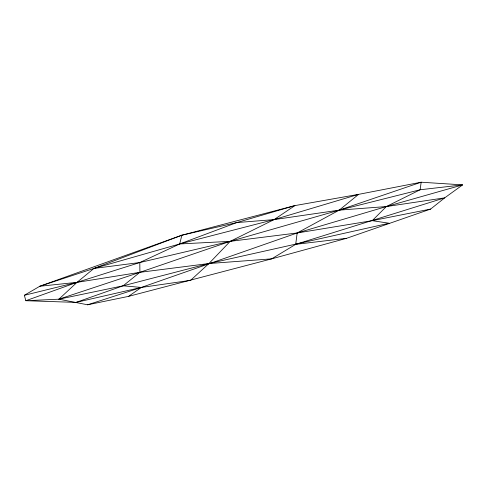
<?xml version="1.0" encoding="UTF-8"?>
<svg xmlns="http://www.w3.org/2000/svg" width="487" height="487" viewBox="0 0 487 487"><rect width="100%" height="100%" fill="white"/><g stroke="black" fill="none" stroke-linecap="round" stroke-linejoin="round"><path stroke-width="0.73" d="M181.864 235.209L179.697 243.957L139.806 262.536L77.037 282.338L25.841 300.71L24.35 295.292L39.818 286.246L181.864 235.209L294.958 205.587L358.609 194.356L421.152 182.211L462.65 184.883L444.698 197.856L430.618 209.075L346.61 238.301L271.661 258.859L128.562 296.37L87.623 304.789L58.89 299.188L25.841 300.71L76.063 302.39L141.309 287.44L190.6 280.342L208.923 263.54L230.205 241.339L274.096 219.6L294.958 205.587L236.749 222.577L181.864 235.209L93.961 268.428L39.818 286.246L77.037 282.338L139.903 272.318L208.923 263.54L271.661 258.859L295.706 244.34L444.698 197.856L386.337 206.561L339.238 210.128L274.096 219.6L236.749 222.577L179.697 243.957L93.961 268.428L77.037 282.338L58.89 299.188L123.138 285.796L208.923 263.54L389.137 223.241L372.238 220.666L297.161 232.975L230.205 241.339L179.697 243.957L274.096 219.6L358.609 194.356L339.238 210.128L297.161 232.975L141.309 287.44L87.623 304.789M76.063 302.39L123.138 285.796L139.903 272.318L230.205 241.339L339.238 210.128L420.147 189.76L462.65 184.883L386.337 206.561L297.161 232.975L295.706 244.34L346.61 238.301M128.562 296.37L141.309 287.44L123.138 285.796M339.238 210.128L421.152 182.211L420.147 189.76L386.337 206.561L372.238 220.666L430.618 209.075M58.89 299.188L139.903 272.318L139.806 262.536L230.205 241.339M24.35 295.292L77.037 282.338M93.961 268.428L139.806 262.536"/></g></svg>
